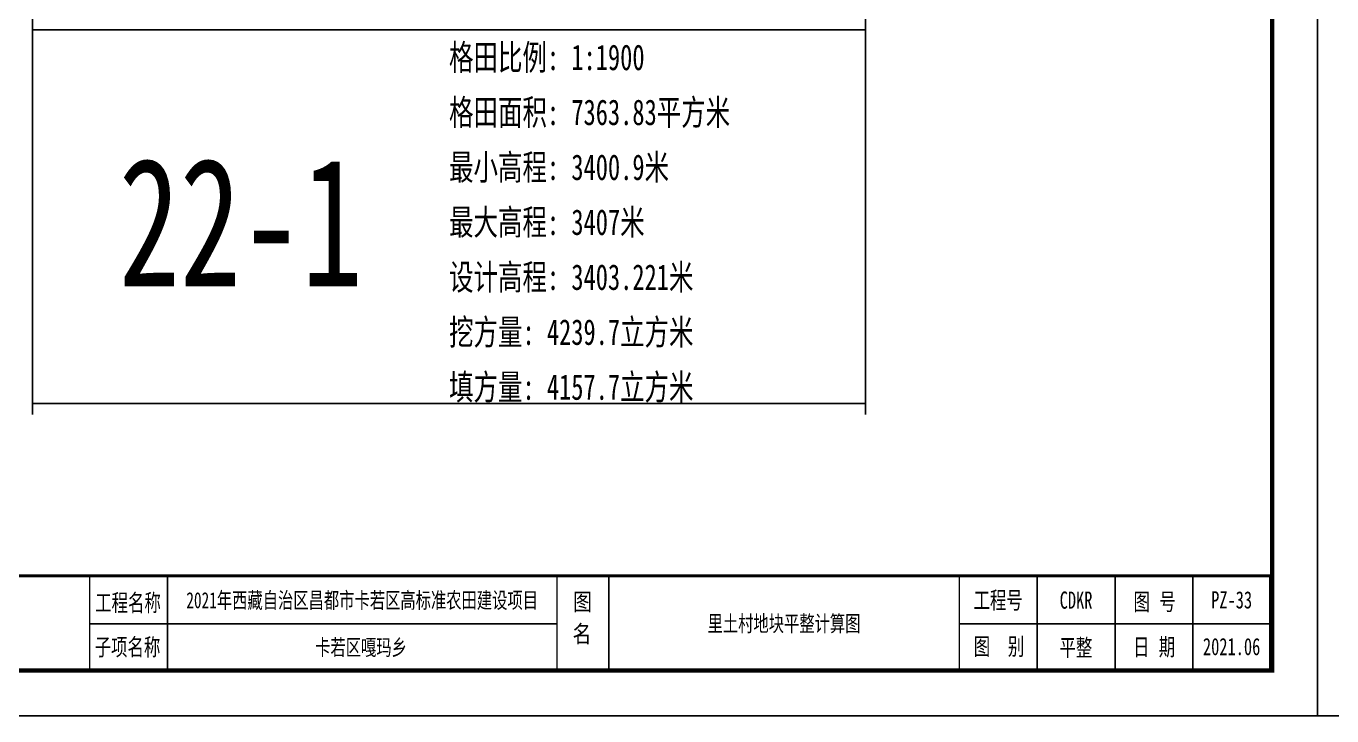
# Model space of a CAD drawing. Extents: x 4283 to 40403, y 1134 to 1764.
# Drawn here: x 18361 to 18564.8, y 1465.4 to 1572.9 of the extents above; entities that cross this region are included whole.
import ezdxf
from ezdxf.enums import TextEntityAlignment as Align

# ---------------------------------------------------------------- set-up
doc = ezdxf.new("R2010")
doc.units = 0
for name, color, linetype in [('PUB_TITLE', 4, 'Continuous'), ('S-MODIFY', 4, 'Continuous'), ('tdz_土方计算图', 7, 'Continuous'), ('华泽绵阳图框', 7, 'Continuous')]:
    doc.layers.add(name, color=color, linetype=linetype)
doc.styles.add('-宋体', font='', dxfattribs={"width": 0.8})
doc.styles.add('GLand', font='')
doc.styles.add('长仿宋', font='', dxfattribs={"width": 0.7, "height": 5})
doc.styles.get('-宋体').set_extended_font_data('SimSun')
doc.styles.get('GLand').set_extended_font_data('FangSong_GB2312')
doc.styles.get('长仿宋').set_extended_font_data('SimSun')

msp = doc.modelspace()

# ---------------------------------------------------------------- linework, layer by layer
msp.add_lwpolyline([(18361.99, 1514.09), (18491.99, 1514.09)])
at = {"layer": 'PUB_TITLE'}
for points in [[(18142.53, 1465.36), (18562.53, 1465.36), (18562.53, 1762.36), (18142.53, 1762.36)], [(18562.53, 1465.36), (18982.53, 1465.36), (18982.53, 1762.36), (18562.53, 1762.36)]]:
    msp.add_lwpolyline(points, close=True, dxfattribs=at)
at = {"layer": 'PUB_TITLE', "color": 7, "const_width": 0.566}
msp.add_lwpolyline([(18555.46, 1472.43), (18555.46, 1755.25)], dxfattribs=at)
at = {"layer": 'PUB_TITLE', "color": 7, "const_width": 0.506}
msp.add_lwpolyline([(18160.21, 1472.43), (18555.23, 1472.43), (18555.24, 1487.19), (18160.21, 1487.19)], close=True, dxfattribs=at)
at = {"layer": 'S-MODIFY'}
for points in [[(18142.53, 1465.36), (18562.53, 1465.36), (18562.53, 1762.36), (18142.53, 1762.36)], [(18562.53, 1465.36), (18982.53, 1465.36), (18982.53, 1762.36), (18562.53, 1762.36)]]:
    msp.add_lwpolyline(points, close=True, dxfattribs=at)
at = {"layer": 'tdz_土方计算图', "linetype": 'Continuous'}
for points in [[(18361.99, 1512.36), (18361.99, 1512.36), (18361.99, 1672.36), (18361.99, 1672.36)], [(18491.99, 1672.36), (18491.99, 1512.36)], [(18361.99, 1572.36), (18491.99, 1572.36)]]:
    msp.add_lwpolyline(points, dxfattribs=at)
at = {"layer": '华泽绵阳图框', "color": 7}
for p, q in [((18383.04, 1472.43), (18383.04, 1487.19)), ((18451.92, 1472.43), (18451.92, 1487.19)), ((18518.78, 1472.34), (18518.78, 1487.1)), ((18530.93, 1472.34), (18530.93, 1487.1)), ((18543.08, 1472.34), (18543.08, 1487.1)), ((18370.89, 1479.72), (18443.82, 1479.72)), ((18506.62, 1479.72), (18555.23, 1479.72))]:
    msp.add_line(p, q, dxfattribs=at)
at = {"layer": '华泽绵阳图框', "color": 7, "const_width": 0.707}
msp.add_lwpolyline([(18160.21, 1472.43), (18555.46, 1472.43), (18555.46, 1755.25), (18160.21, 1755.25)], close=True, dxfattribs=at)
at = {"layer": '华泽绵阳图框', "color": 7, "const_width": 0.506}
msp.add_lwpolyline([(18160.21, 1487.19), (18555.24, 1487.19)], dxfattribs=at)
at = {"layer": '华泽绵阳图框', "color": 7, "const_width": 0.203, "flags": 128}
for points in [[(18370.89, 1472.43), (18370.89, 1487.19)], [(18443.82, 1472.43), (18443.82, 1487.19)], [(18506.62, 1472.34), (18506.62, 1487.1)]]:
    msp.add_lwpolyline(points, dxfattribs=at)

# ---------------------------------------------------------------- texts
at = {"layer": 'tdz_土方计算图', "linetype": 'Continuous', "style": 'GLand', "width": 0.7}
for s, p in [('格田比例: 1:1900', (18426.99, 1568.07)), ('格田面积: 7363.83平方米', (18426.99, 1559.5)), ('最小高程: 3400.9米', (18426.99, 1550.93)), ('最大高程: 3407米', (18426.99, 1542.36)), ('设计高程: 3403.221米', (18426.99, 1533.79)), ('挖方量: 4239.7立方米', (18426.99, 1525.22)), ('填方量: 4157.7立方米', (18426.99, 1516.65))]:
    msp.add_text(s, height=4, dxfattribs=at).set_placement(p, align=Align.MIDDLE_LEFT)
at = {"layer": 'tdz_土方计算图', "color": 6, "linetype": 'Continuous', "style": 'GLand', "width": 0.7}
msp.add_text('22-1', height=20, dxfattribs=at).set_placement((18394.49, 1542.36), align=Align.MIDDLE_CENTER)
at = {"layer": '华泽绵阳图框', "style": '长仿宋', "width": 0.7}
for s, height, p in [('工程名称', 2.685, (18371.76, 1481.66)), ('工程号', 2.685, (18508.85, 1482.06)), ('图', 2.69, (18533.83, 1481.82)), ('号', 2.69, (18537.84, 1481.82)), ('子项名称', 2.685, (18371.68, 1474.75)), ('图', 2.69, (18508.87, 1474.83)), ('别', 2.69, (18514.21, 1474.83)), ('日', 2.69, (18533.74, 1474.76)), ('期', 2.69, (18537.75, 1474.76))]:
    msp.add_text(s, height=height, dxfattribs=at).set_placement(p)
for s, height, p in [('2021年西藏自治区昌都市卡若区高标准农田建设项目', 2.5, (18413.43, 1483.45)), ('CDKR', 2.685, (18524.85, 1483.41)), ('PZ-33', 2.685, (18549.13, 1483.43)), ('里土村地块平整计算图', 2.5, (18479.27, 1479.81)), ('卡若区嘎玛乡', 2.5, (18413.25, 1476.09)), ('平整', 2.685, (18524.82, 1476.05)), ('2021.06', 2.685, (18549.13, 1476.14))]:
    msp.add_text(s, height=height, dxfattribs=at).set_placement(p, align=Align.MIDDLE)
at = {"layer": '华泽绵阳图框', "color": 7, "style": '-宋体', "width": 0.8}
for s, p in [('图', (18446.37, 1481.81)), ('名', (18446.27, 1476.79))]:
    msp.add_text(s, height=2.69, dxfattribs=at).set_placement(p)

doc.saveas('drawing.dxf')
